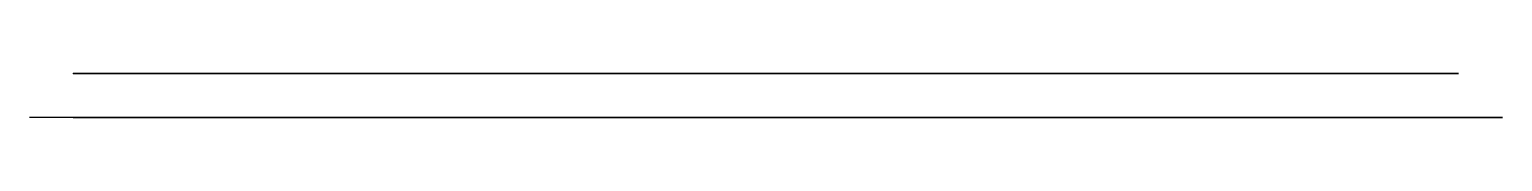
# Model space of a CAD drawing. Header units: centimetres. Extents: x -0.2 to 6.5, y 0 to 0.2.
import ezdxf

# ---------------------------------------------------------------- set-up
doc = ezdxf.new("R2010")
doc.units = ezdxf.units.CM
doc.header["$MEASUREMENT"] = 0
for name, color, linetype in [('Laser_driver_holder v1_Sketch1', 7, 'Continuous'), ('Laser_driver_holder v1_Sketch2', 7, 'Continuous'), ('Laser_driver_holder v1_Sketch3', 7, 'Continuous')]:
    doc.layers.add(name, color=color, linetype=linetype)

msp = doc.modelspace()

# ---------------------------------------------------------------- linework, layer by layer
at = {"layer": 'Laser_driver_holder v1_Sketch1'}
for p, q in [((0, 0), (0, 0, 4.7)), ((0, 0, 4.7), (6.3, 0, 4.7)), ((0, 0), (6.3, 0)), ((6.3, 0), (6.3, 0, 4.7))]:
    msp.add_line(p, q, dxfattribs=at)
msp.add_point((0, 0), dxfattribs=at)
at = {"layer": 'Laser_driver_holder v1_Sketch2'}
for p, q in [((0, 0.2), (0, 0.2, 4.7)), ((0, 0.2, 4.7), (6.3, 0.2, 4.7)), ((6.3, 0.2), (0, 0.2)), ((6, 0.2, 0.3), (0.3, 0.2, 0.3)), ((6, 0.2, 4.4), (0.3, 0.2, 4.4)), ((0.3, 0.2, 0.3), (0.3, 0.2, 4.4)), ((6, 0.2, 4.4), (6, 0.2, 0.3)), ((6.3, 0.2, 4.7), (6.3, 0.2)), ((6.3, 0.2, 4.7), (6.3, 0.2, 4.4))]:
    msp.add_line(p, q, dxfattribs=at)
msp.add_point((0, 0.2), dxfattribs=at)
at = {"layer": 'Laser_driver_holder v1_Sketch3'}
for p, q in [((6.5, 0, -0.2), (-0.2, 0, -0.2)), ((-0.2, 0, -0.2), (-0.2, 0, 4.9)), ((0, 0, 4.9), (-0.2, 0, 4.9)), ((0, 0, 4.7), (0, 0)), ((0, 0), (6.3, 0)), ((6.3, 0, 4.7), (0, 0, 4.7)), ((0, 0, 4.7), (0, 0, 4.9)), ((0, 0, 4.9), (6.5, 0, 4.9)), ((6.3, 0), (6.3, 0, 4.7)), ((6.5, 0, 4.9), (6.5, 0, -0.2))]:
    msp.add_line(p, q, dxfattribs=at)
msp.add_point((0, 0), dxfattribs=at)

doc.saveas('drawing.dxf')
